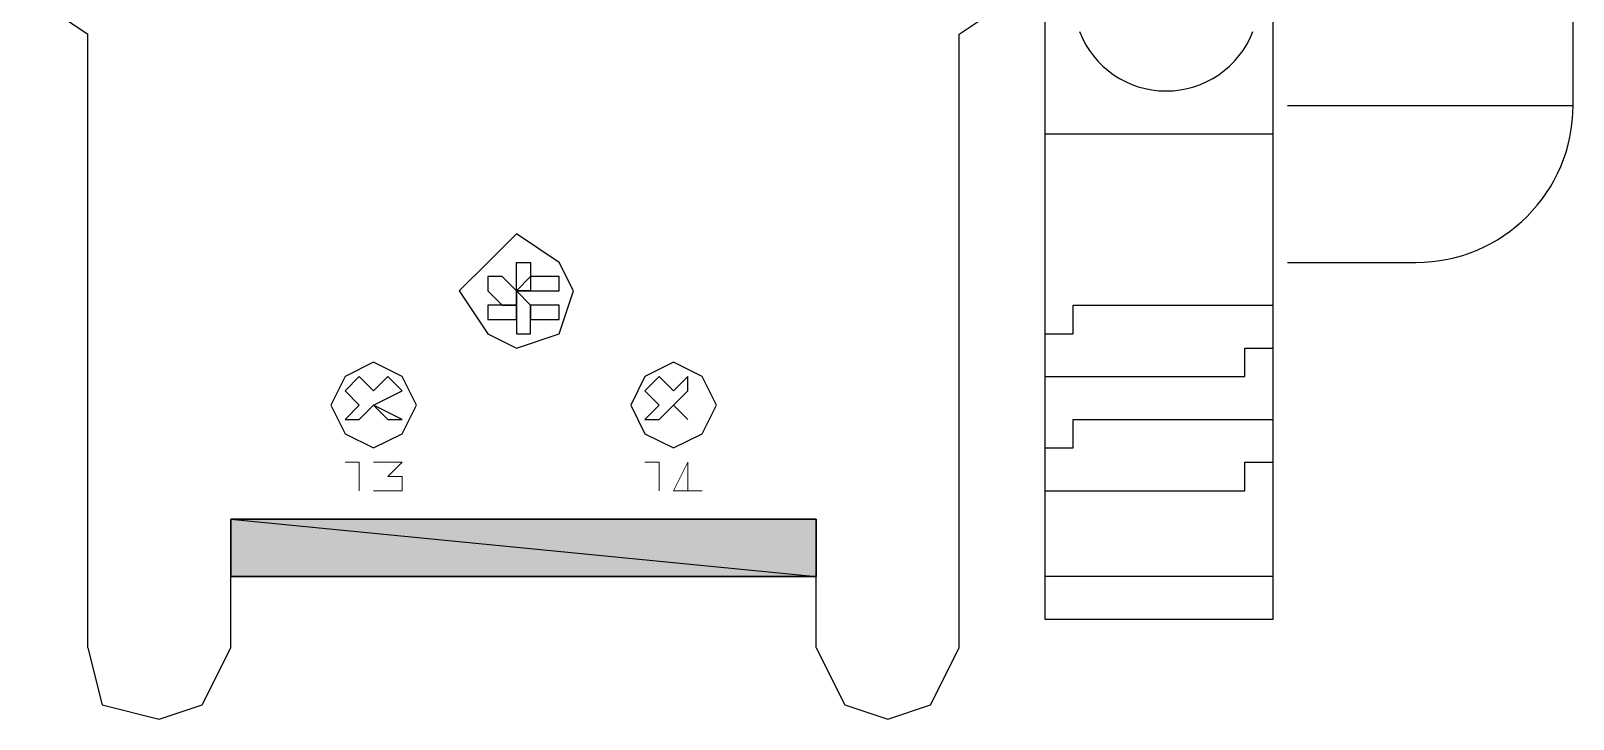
# Model space of a CAD drawing. Header units: inches. Extents: x 100535554 to 201081702, y 63708552 to 127420865.
# Drawn here: x 100541840.72 to 100541850.79, y 63710474.84 to 63710479.33 of the extents above; entities that cross this region are included whole.
import ezdxf

# ---------------------------------------------------------------- set-up
doc = ezdxf.new("R2010")
doc.units = ezdxf.units.IN
doc.header["$MEASUREMENT"] = 0

msp = doc.modelspace()

# ---------------------------------------------------------------- hatches: boundary and pattern name
at = {"true_color": 0x000001}
h = msp.add_hatch(color=1, dxfattribs=at)
h.paths.add_polyline_path([(100541845.846, 63710476.144), (100541842.025, 63710476.144), (100541845.846, 63710475.771)])
h.paths.add_polyline_path([(100541842.025, 63710476.144), (100541845.846, 63710475.771), (100541842.025, 63710475.771)])

# ---------------------------------------------------------------- linework, layer by layer
at = {"color": 7, "linetype": 'Continuous', "lineweight": -2, "true_color": 0x000007}
for p, q in [((100541850.785, 63710478.846), (100541850.785, 63710482.574)), ((100541848.921, 63710478.846), (100541850.785, 63710478.846)), ((100541848.921, 63710477.821), (100541849.76, 63710477.821))]:
    msp.add_line(p, q, dxfattribs=at)
at = {"color": 7, "linetype": 'Continuous', "lineweight": 25, "true_color": 0x000007}
for p, q in [((100541841.093, 63710475.305), (100541841.093, 63710479.312)), ((100541846.778, 63710475.305), (100541846.778, 63710479.312)), ((100541843.889, 63710477.635), (100541843.889, 63710477.635)), ((100541842.864, 63710477.076), (100541842.771, 63710476.983)), ((100541842.957, 63710476.983), (100541842.864, 63710477.076)), ((100541842.957, 63710476.983), (100541843.05, 63710477.076)), ((100541844.821, 63710477.076), (100541844.728, 63710476.983)), ((100541844.914, 63710476.983), (100541844.821, 63710477.076)), ((100541844.914, 63710476.983), (100541845.007, 63710477.076)), ((100541843.144, 63710476.796), (100541842.957, 63710476.889)), ((100541843.05, 63710476.796), (100541842.957, 63710476.889)), ((100541845.007, 63710476.796), (100541844.914, 63710476.889)), ((100541845.007, 63710476.796), (100541844.914, 63710476.889)), ((100541842.771, 63710476.796), (100541842.864, 63710476.796)), ((100541843.05, 63710476.796), (100541843.144, 63710476.796)), ((100541844.728, 63710476.796), (100541844.821, 63710476.796)), ((100541845.007, 63710476.796), (100541845.007, 63710476.796)), ((100541842.025, 63710475.305), (100541842.025, 63710475.771)), ((100541845.846, 63710475.305), (100541845.846, 63710475.771))]:
    msp.add_line(p, q, dxfattribs=at)
at = {"color": 5, "linetype": 'Continuous', "lineweight": -2, "true_color": 0x000005}
for p, q in [((100541847.337, 63710478.66), (100541848.828, 63710478.66)), ((100541848.828, 63710475.771), (100541847.337, 63710475.771))]:
    msp.add_line(p, q, dxfattribs=at)
at = {"color": 1, "linetype": 'Continuous', "lineweight": 25, "true_color": 0x000001}
msp.add_line((100541842.025, 63710476.144), (100541845.846, 63710476.144), dxfattribs=at)
at = {"color": 5, "linetype": 'Continuous', "lineweight": -2, "true_color": 0x000005}
msp.add_lwpolyline([(100541848.828, 63710475.492), (100541848.828, 63710484.624), (100541847.337, 63710484.624), (100541847.337, 63710475.492)], close=True, dxfattribs=at)
at = {"color": 7, "linetype": 'Continuous', "lineweight": 25, "true_color": 0x000007}
for points in [[(100541840.721, 63710479.872), (100541840.814, 63710479.499), (100541841.093, 63710479.312)], [(100541846.778, 63710479.312), (100541847.058, 63710479.499), (100541847.151, 63710479.872)], [(100541842.864, 63710476.796), (100541842.957, 63710476.889), (100541843.144, 63710476.983), (100541843.05, 63710477.076)], [(100541844.821, 63710476.796), (100541844.914, 63710476.889), (100541845.007, 63710476.983), (100541845.007, 63710477.076)], [(100541842.771, 63710476.796), (100541842.864, 63710476.889), (100541842.771, 63710476.983)], [(100541844.728, 63710476.796), (100541844.821, 63710476.889), (100541844.728, 63710476.983)], [(100541841.093, 63710475.305), (100541841.187, 63710474.932), (100541841.559, 63710474.839), (100541841.839, 63710474.932), (100541842.025, 63710475.305)], [(100541845.846, 63710475.305), (100541846.032, 63710474.932), (100541846.312, 63710474.839), (100541846.592, 63710474.932), (100541846.778, 63710475.305)]]:
    msp.add_lwpolyline(points, dxfattribs=at)
for points in [[(100541844.262, 63710477.635), (100541844.169, 63710477.821), (100541843.889, 63710478.008), (100541843.703, 63710477.821), (100541843.516, 63710477.635), (100541843.703, 63710477.355), (100541843.889, 63710477.262), (100541844.169, 63710477.355)], [(100541843.889, 63710477.635), (100541843.796, 63710477.728), (100541843.703, 63710477.728), (100541843.703, 63710477.635), (100541843.796, 63710477.542), (100541843.889, 63710477.542), (100541843.889, 63710477.635), (100541843.889, 63710477.542), (100541843.796, 63710477.542), (100541843.703, 63710477.542), (100541843.703, 63710477.449), (100541843.796, 63710477.449), (100541843.889, 63710477.449), (100541843.889, 63710477.542), (100541843.889, 63710477.635), (100541843.889, 63710477.542), (100541843.889, 63710477.449), (100541843.889, 63710477.355), (100541843.982, 63710477.355), (100541843.982, 63710477.449), (100541843.982, 63710477.542), (100541843.889, 63710477.635), (100541843.982, 63710477.542), (100541843.982, 63710477.449), (100541844.075, 63710477.449), (100541844.169, 63710477.449), (100541844.169, 63710477.542), (100541844.075, 63710477.542), (100541843.982, 63710477.542), (100541843.889, 63710477.635), (100541844.075, 63710477.635), (100541844.169, 63710477.635), (100541844.169, 63710477.728), (100541844.075, 63710477.728), (100541843.982, 63710477.728), (100541843.982, 63710477.635), (100541843.889, 63710477.635), (100541843.889, 63710477.728), (100541843.889, 63710477.821), (100541843.982, 63710477.821), (100541843.982, 63710477.728)], [(100541843.237, 63710476.889), (100541843.144, 63710477.076), (100541842.957, 63710477.169), (100541842.771, 63710477.076), (100541842.678, 63710476.889), (100541842.771, 63710476.703), (100541842.957, 63710476.61), (100541843.144, 63710476.703)], [(100541845.194, 63710476.889), (100541845.101, 63710477.076), (100541844.914, 63710477.169), (100541844.728, 63710477.076), (100541844.635, 63710476.889), (100541844.728, 63710476.703), (100541844.914, 63710476.61), (100541845.101, 63710476.703)]]:
    msp.add_lwpolyline(points, close=True, dxfattribs=at)
at = {"color": 5, "linetype": 'Continuous', "lineweight": -2, "true_color": 0x000005}
for points in [[(100541847.337, 63710477.355), (100541847.523, 63710477.355), (100541847.523, 63710477.542), (100541848.828, 63710477.542)], [(100541847.337, 63710477.076), (100541848.642, 63710477.076), (100541848.642, 63710477.262), (100541848.828, 63710477.262)], [(100541847.337, 63710476.61), (100541847.523, 63710476.61), (100541847.523, 63710476.796), (100541848.828, 63710476.796)], [(100541847.337, 63710476.33), (100541848.642, 63710476.33), (100541848.642, 63710476.517), (100541848.828, 63710476.517)]]:
    msp.add_lwpolyline(points, dxfattribs=at)
at = {"color": 6, "linetype": 'Continuous', "lineweight": 15, "true_color": 0x000006}
for points in [[(100541842.771, 63710476.517), (100541842.864, 63710476.517), (100541842.864, 63710476.33)], [(100541842.957, 63710476.517), (100541843.144, 63710476.517), (100541843.05, 63710476.424), (100541843.144, 63710476.424), (100541843.144, 63710476.33), (100541843.05, 63710476.33), (100541842.957, 63710476.33)], [(100541844.728, 63710476.517), (100541844.821, 63710476.517), (100541844.821, 63710476.33)], [(100541845.007, 63710476.33), (100541845.007, 63710476.517), (100541844.914, 63710476.33), (100541845.101, 63710476.33)]]:
    msp.add_lwpolyline(points, dxfattribs=at)
at = {"color": 1, "linetype": 'Continuous', "lineweight": -2, "true_color": 0x000001}
for points in [[(100541845.846, 63710476.144), (100541842.025, 63710476.144), (100541845.846, 63710475.771)], [(100541842.025, 63710476.144), (100541845.846, 63710475.771), (100541842.025, 63710475.771)]]:
    msp.add_lwpolyline(points, close=True, dxfattribs=at)
at = {"color": 1, "linetype": 'Continuous', "lineweight": 25, "true_color": 0x000001}
for points in [[(100541842.025, 63710476.144), (100541842.025, 63710475.771), (100541845.846, 63710475.771)], [(100541842.025, 63710475.771), (100541842.025, 63710476.144), (100541845.846, 63710476.144), (100541845.846, 63710475.771), (100541845.846, 63710476.144)]]:
    msp.add_lwpolyline(points, dxfattribs=at)
at = {"ltscale": 10}
msp.add_arc((100541849.76, 63710478.846), 1.025, 270, 0, dxfattribs=at)
at = {"color": 5, "linetype": 'Continuous', "lineweight": -2, "true_color": 0x000005}
for points in [[(100541847.564, 63710479.328), (100541847.654, 63710479.094), (100541847.878, 63710478.94), (100541848.129, 63710478.94)], [(100541848.129, 63710478.94), (100541848.38, 63710478.94), (100541848.605, 63710479.094), (100541848.695, 63710479.328)]]:
    msp.add_open_spline(points, degree=3, dxfattribs=at)

doc.saveas('drawing.dxf')
